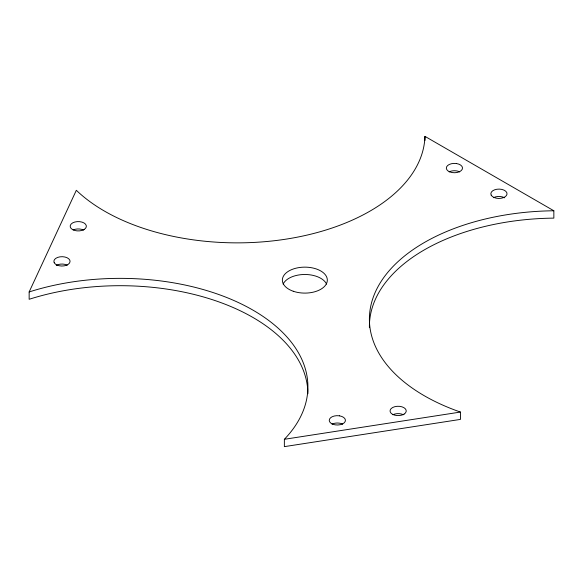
<?xml version="1.0" encoding="UTF-8"?>
<svg xmlns="http://www.w3.org/2000/svg" width="583" height="583" viewBox="0 0 583 583"><rect width="100%" height="100%" fill="white"/><g stroke="black" fill="none" stroke-linecap="round" stroke-linejoin="round"><path stroke-width="0.87" d="M307.897 393.714A187.733 108.387 0 0 0 29.15 299.29L29.15 291.952L76.329 190.291A187.733 108.387 0 0 0 285.838 239.168A187.733 108.387 0 0 0 424.956 136.364L553.85 210.776L553.85 218.122A187.733 108.387 0 0 0 369.403 327.631M284.366 439.298L460.439 412.057L460.439 419.403L284.366 446.636L284.366 439.298A187.733 108.387 0 0 0 252.913 310.105A187.733 108.387 0 0 0 29.15 291.952M424.956 136.364L424.956 140.445M493.415 197.695A8.096 4.671 0 0 1 504.659 197.805M392.833 414.753A8.096 4.671 0 0 1 403.458 414.753M73.174 229.972A8.096 4.671 0 0 1 83.58 230.074M449.114 171.883A8.096 4.671 0 0 1 456.241 170.855L456.518 170.899A8.096 4.671 0 0 1 459.732 171.883M332.026 424.162A8.096 4.671 0 0 1 339.16 423.134L339.43 423.171A8.096 4.671 0 0 1 342.651 424.162M56.252 265.403A8.096 4.671 0 0 1 67.285 265.178M283.127 284.103A22.482 12.979 0 0 1 304.851 274.484A22.482 12.979 0 0 1 326.567 284.103M460.439 412.057A187.733 108.387 0 0 1 375.787 291.099A187.733 108.387 0 0 1 553.85 210.776M84.185 229.447L83.988 229.564A8.096 4.671 0 0 1 72.547 229.564A8.096 4.671 0 0 1 72.547 222.954L72.751 222.837A8.096 4.671 0 0 1 83.988 222.954A8.096 4.671 0 0 1 84.185 229.447M404.063 414.127L403.866 414.243A8.096 4.671 0 0 1 392.425 414.243A8.096 4.671 0 0 1 392.425 407.634L392.629 407.517A8.096 4.671 0 0 1 403.866 407.634A8.096 4.671 0 0 1 404.063 414.127M456.518 163.553L456.241 163.517A8.096 4.671 0 0 0 446.6 166.855A8.096 4.671 0 0 0 452.051 172.539L452.328 172.583A8.096 4.671 0 0 0 462.239 169.274A8.096 4.671 0 0 0 456.518 163.553M339.43 415.832L339.16 415.788A8.096 4.671 0 0 0 329.519 419.133A8.096 4.671 0 0 0 334.97 424.81L335.24 424.854A8.096 4.671 0 0 0 345.158 421.553A8.096 4.671 0 0 0 339.43 415.832M491.192 195.13L491.119 194.977A8.096 4.671 0 0 1 496.84 189.256A8.096 4.671 0 0 1 506.751 192.558L506.824 192.718A8.096 4.671 0 0 1 501.03 198.278A8.096 4.671 0 0 1 491.192 195.13M54.234 262.729L54.153 262.576A8.096 4.671 0 0 1 59.881 256.848A8.096 4.671 0 0 1 69.792 260.156L69.858 260.317A8.096 4.671 0 0 1 64.072 265.877A8.096 4.671 0 0 1 54.234 262.729M293.271 291.252A22.482 12.979 0 0 0 327.325 280.35A22.482 12.979 0 0 0 293.949 268.77A22.482 12.979 0 0 0 293.271 291.252"/></g></svg>
